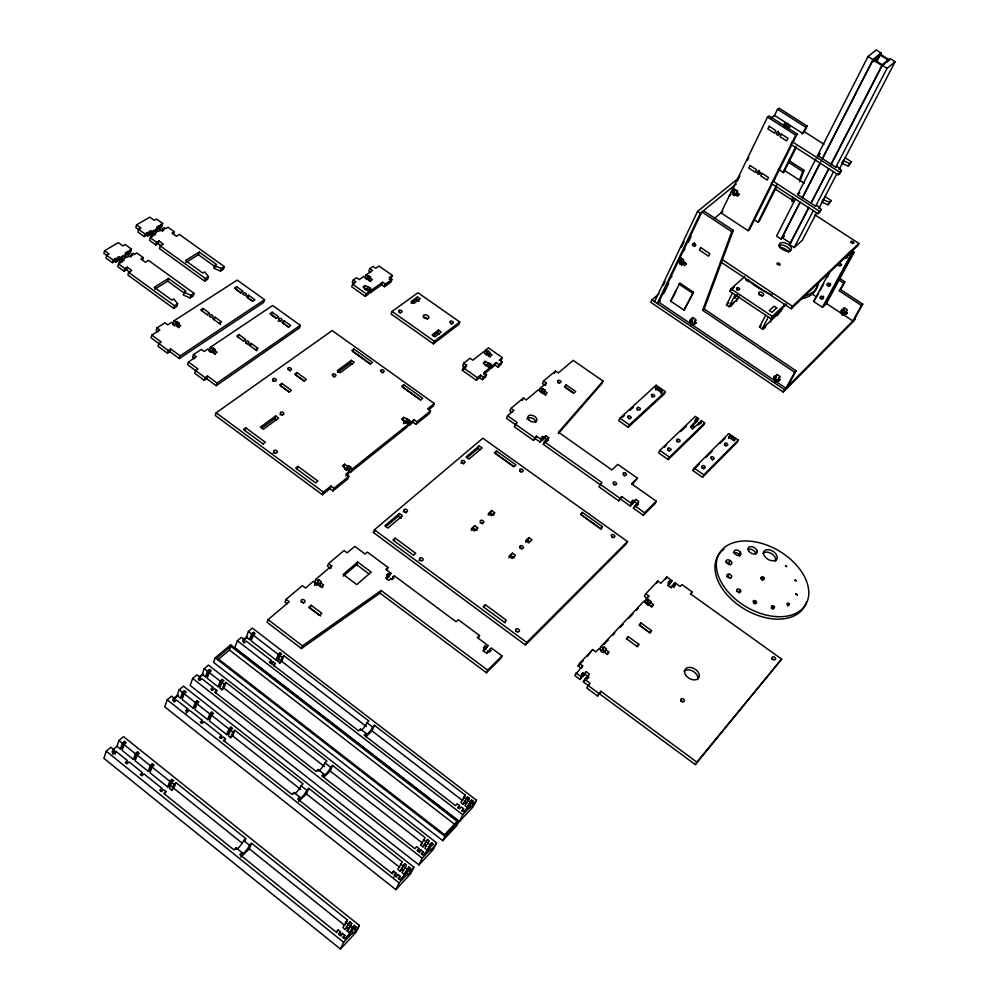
<?xml version="1.0" encoding="UTF-8"?>
<svg xmlns="http://www.w3.org/2000/svg" width="999" height="999" viewBox="0 0 999 999"><rect width="100%" height="100%" fill="white"/><g stroke="black" fill="none" stroke-linecap="round" stroke-linejoin="round"><path stroke-width="1.5" d="M130.719 251.76L131.456 249.076L125.162 244.518L122.815 245.891L118.319 242.645L104.595 250.687L103.871 253.384L113.062 259.99L115.434 258.579L116.546 259.378L118.382 258.629L117.208 257.767L118.943 256.743L120.117 257.592L122.477 256.194L125.2 258.154L122.84 259.565L122.09 262.262M104.595 250.687L109.103 253.971L106.718 255.369L105.994 258.067L112.325 262.687L113.062 259.99M112.325 262.687L114.71 261.276L115.434 258.579M114.71 261.276L115.809 262.075L116.546 259.378M118.943 256.743L117.645 261.313L115.809 262.075M118.207 259.428L119.38 260.289L120.117 257.592M118.781 264.236L119.518 261.538L120.879 262.525L118.506 263.948L117.77 266.646L124.126 271.266L126.486 269.842L127.235 267.145L131.781 270.454L128.634 272.365L127.884 275.062L173.726 308.441L176.823 306.468L177.622 303.796L173.826 298.913L171.89 300.15L154.233 287.312L168.494 278.459L186.051 291.184L184.141 292.395L183.341 295.067L190.185 297.952L193.232 296.004L194.043 293.344L148.489 260.364L145.379 262.238L140.859 258.966L143.194 257.567L136.863 252.984L134.54 254.383L133.179 253.396L131.618 254.333L130.881 257.018M119.38 260.289L121.741 258.878L122.477 256.194M125.587 256.593L126.324 253.908L125.15 253.047L127.735 251.523L128.908 252.372L130.469 251.436L129.121 250.462L131.456 249.076M127.735 251.523L126.998 254.208L128.172 255.057L129.733 254.121L130.469 251.436M128.172 255.057L128.908 252.372M161.925 226.099L162.687 223.451L156.481 219.006L154.221 220.329L149.788 217.158L136.551 224.862L135.814 227.535L139.148 229.932M124.126 271.266L124.863 268.569L127.235 267.145M136.551 224.862L140.996 228.059L138.699 229.408L137.962 232.08L144.193 236.563L146.491 235.215L147.24 232.555L148.327 233.329L150.1 232.617L148.938 231.78L150.612 230.794L151.773 231.618L154.046 230.282L156.731 232.205L154.445 233.541L155.607 234.378L153.933 235.377L152.772 234.54L151.249 235.439L150.499 238.099M144.193 236.563L144.942 233.903L147.24 232.555M146.491 235.215L147.565 236.001L148.327 233.329M150.1 232.617L149.35 235.277L147.565 236.001M142.432 260.24L143.194 257.567M150.612 230.794L149.862 233.454L151.024 234.29L153.297 232.942L154.046 230.282M151.024 234.29L151.773 231.618M151.249 235.439L152.597 236.401L150.3 237.762L149.55 240.422L155.807 244.942L158.092 243.569L158.853 240.909L163.337 244.131L160.29 245.954L159.528 248.626L204.67 281.144L207.655 279.258L208.466 276.611L204.695 271.878L202.822 273.052L185.439 260.539L199.201 252.073L216.483 264.46L214.635 265.622L213.823 268.269L220.529 271.091L223.476 269.231L224.3 266.596L179.433 234.465L176.448 236.263L171.99 233.067L174.238 231.718L168.007 227.26L165.759 228.596L164.423 227.647L162.924 228.534L162.163 231.194L163.661 230.294M159.103 225.799L156.606 227.26L157.767 228.097L157.005 230.744L155.856 229.92L158.341 228.446L159.103 225.799L160.252 226.623L161.763 225.737L160.427 224.775L162.687 223.451M158.341 228.446L159.49 229.283L160.252 226.623M155.807 244.942L156.568 242.27L158.853 240.909M161.763 225.737L161.001 228.384L159.49 229.283M173.464 234.378L174.238 231.718M158.067 331.968L156.206 330.594L156.993 327.897L159.803 329.957L151.823 335.09L151.036 337.799L168.269 350.512L170.667 348.938L180.12 355.894L264.585 299.725L237.213 280.095L174.001 320.804L173.189 323.489M154.758 289.186L167.707 281.144L168.494 278.459M173.726 308.441L174.525 305.769L177.622 303.796M156.993 327.897L164.922 322.814L167.72 324.862L171.653 322.327L175.05 324.85L176.885 321.516L178.933 323.014L177.098 326.348L178.933 323.014M175.05 324.85L176.885 321.516M151.823 335.09L161.226 342.008L158.829 343.569L158.029 346.266L167.457 353.209L168.269 350.512M185.901 262.425L198.401 254.72L199.201 252.073M167.457 353.209L169.842 351.636L170.667 348.938M190.185 297.952L190.996 295.279L194.043 293.344M169.842 351.636L179.296 358.579L180.12 355.894M204.67 281.144L205.482 278.496L208.466 276.611M202.173 311.114L202.997 308.454L209.465 313.149L207.193 314.635M194.53 358.703L192.632 357.317L193.469 354.633L196.316 356.718L188.436 362L187.6 364.697L205.132 377.622L207.492 375.999L217.058 383.029L300.324 325.337L272.64 305.494L210.314 347.327L209.465 350M220.529 271.091L221.353 268.456L224.3 266.596M214.186 319.842L215.035 317.183L221.528 321.89L219.256 323.389M211.351 351.373L213.199 348.027L215.272 349.538L213.424 352.884L214.423 352.21L212.35 350.699L211.351 351.373L207.992 348.876L204.108 351.486L201.286 349.413L193.469 354.633M212.35 350.699L213.199 348.027M188.436 362L197.952 368.993L195.592 370.592L194.743 373.289L204.283 380.307L205.132 377.622M204.283 380.307L206.631 378.683L207.492 375.999M236.626 286.663L234.428 288.099L240.821 292.695L243.019 291.258L236.626 286.663L235.789 289.31L241.109 293.132M206.631 378.683L216.196 385.714L217.058 383.029M247.652 297.827L248.514 295.192L254.92 299.8L252.735 301.248L246.316 296.641L248.514 295.192M238.149 337.225L239.023 334.578L245.567 339.323L243.319 340.846M428.821 409.665L433.279 406.106L434.328 403.546L332.18 330.582L216.171 412.812L215.297 415.497L322.377 494.742L329.932 488.698L330.944 486.063L333.953 488.274L332.942 490.921L329.932 488.698M112.85 754.357L114.286 750.012L110.864 747.277L106.219 751.186L103.884 758.316L340.422 949.05L356.144 932.204L359.365 925.449L123.501 736.625L118.918 740.496L116.995 746.278L112.412 750.149M264.585 299.725L263.724 302.347L179.296 358.579M115.035 754.282L115.996 751.385L127.41 760.564L126.436 763.448M250.312 346.041L251.186 343.394L257.754 348.164L256.868 350.811M116.995 746.278L120.392 749L122.328 743.231L124.488 741.395L126.199 742.756L124.026 744.592L122.09 750.361L133.441 759.477L135.602 757.629L137.575 751.86L139.273 753.234L137.113 755.082L135.152 760.851L148.252 771.365L150.399 769.505L152.41 763.76L154.133 765.134L151.985 767.007L149.975 772.751L167.732 787.012L169.867 785.114L171.928 779.395L173.664 780.781L171.528 782.667L169.455 788.386L171.753 790.234L173.888 788.336L175.961 782.629L245.766 838.548L244.63 841.358M124.488 741.395L122.565 747.165L120.392 749M272.19 312.2L270.005 313.661L276.473 318.306L278.646 316.833L272.19 312.2L271.303 314.822L275.599 317.907M244.855 430.469L245.754 427.784L265.372 442.27L263.049 444.006M133.441 759.477L135.402 753.721L137.575 751.86M284.191 320.816L282.03 322.29L288.524 326.96L290.672 325.474L284.191 320.816L283.291 323.439L288.699 327.322M173.913 701.648L174.912 698.788L171.578 696.153L167.208 699.824L164.76 706.892L395.854 889.647L410.577 873.863L413.873 867.132L183.441 686.163L179.133 689.785L177.123 695.516L172.815 699.163M141.309 775.411L142.308 772.539L129.121 761.95L126.935 763.81L125.225 762.437L127.41 760.564M300.324 325.337L299.413 327.947L216.196 385.714M281.843 383.379L279.608 384.99L289.186 391.958L291.408 390.334L281.843 383.379L280.931 386.026L289.285 392.108M148.252 771.365L150.262 765.621L152.41 763.76M261.813 428.084L274.775 418.556L275.699 415.896L278.621 418.032L263.311 429.308L260.377 427.147L275.699 415.896M177.123 695.516L180.444 698.139L182.467 692.407L184.503 690.684L186.164 691.995L184.128 693.718L182.105 699.437L193.207 708.191L195.242 706.443L197.29 700.736L198.963 702.047L196.94 703.783L194.88 709.502L207.692 719.592L209.715 717.844L211.813 712.15L213.486 713.461L211.476 715.222L209.378 720.916L226.736 734.59L228.734 732.816L230.894 727.147L232.58 728.471L230.582 730.244L228.421 735.913L230.669 737.687L232.667 735.913L234.827 730.244L303.047 783.853L301.061 785.751A6.144 1.249 -52.6 0 1 295.13 793.481M184.503 690.684L182.48 696.415L180.444 698.139M296.903 372.565L294.705 374.138L304.22 381.044L306.406 379.445L296.903 372.565L295.979 375.199L304.283 381.218M199.188 680.269L200.2 677.422L196.903 674.837L192.645 678.408L190.147 685.451L418.931 864.909L433.254 849.562L436.588 842.844L208.454 665.109L204.258 668.643L202.21 674.337L199.063 676.997M186.226 713.186L187.75 708.903L176.586 700.099L174.525 701.847L172.852 700.524L174.912 698.788M160.876 791.146L161.9 788.286L144.031 773.925L141.858 775.811L140.135 774.425L142.308 772.539M193.207 708.191L195.267 702.472L197.29 700.736M202.21 674.337L205.494 676.91L207.555 671.216L209.54 669.53L211.189 670.816L209.203 672.502L207.143 678.196L218.144 686.788L220.117 685.102L222.203 679.407L223.863 680.706L221.878 682.392L219.792 688.074L221.99 689.797L223.963 688.099L226.061 682.417L326.923 761.051L324.987 762.899A6.044 1.211 -52.8 0 1 318.481 770.953M209.54 669.53L207.48 675.237L205.494 676.91M164.91 794.405L165.946 791.545L163.636 789.685L161.476 791.595L159.74 790.197L161.9 788.286M167.732 787.012L169.793 781.28L171.928 779.395M215.222 657.804L213.574 662.362L442.744 840.683L456.693 825.711L458.878 821.365L230.632 644.842L215.222 657.804L444.905 836.325L442.744 840.683M370.542 281.518L368.743 280.257L369.68 277.697L372.377 279.595L370.404 280.969L367.707 279.071L366.845 279.67L363.923 276.411L359.29 279.62L356.593 277.71L353.259 280.007L352.335 282.567L354.133 283.841M353.259 280.007L355.969 281.905L352.622 284.216L351.698 286.788L365.272 296.366L368.581 294.031L369.53 291.471L364.86 289.385L365.721 288.786L363.012 286.875L365.01 285.489L370.567 288.199L368.756 291.358L370.567 292.632L381.73 284.79L382.679 282.242L385.389 284.141L391.883 279.57L389.185 277.685L392.407 275.424L378.983 266.021L375.736 268.269L373.052 266.383L369.78 268.631L368.843 271.191L370.641 272.44M171.753 790.234L173.826 784.515L175.961 782.629M211.875 690.209L212.912 687.362L201.86 678.708L199.85 680.406L198.202 679.108L200.2 677.422M201.274 723.239L202.322 720.391L189.435 710.227L187.375 711.987L185.702 710.664L187.75 708.903M229.807 647.115L230.632 644.842M369.78 268.631L372.465 270.517L365.909 275.05L364.972 277.61L366.77 278.871L368.556 275.724L370.542 277.11L369.593 279.67L367.62 278.284M217.957 659.69L229.458 649.999L230.819 646.266L457.105 821.315L444.58 834.727L217.008 657.904L230.819 646.266M297.015 469.018L297.989 466.358L317.919 481.081L315.634 482.879L295.692 468.131L297.989 466.358M366.77 278.871L368.556 275.724M365.01 285.489L364.061 288.049L366.77 289.96L368.581 286.8M215.747 693.244L216.795 690.396L214.573 688.661L212.587 690.371L210.926 689.073L212.912 687.362M218.144 686.788L220.23 681.106L222.203 679.407M207.692 719.592L209.79 713.898L211.813 712.15M243.594 642.707L244.643 639.872L241.396 637.362L237.35 640.771L234.777 647.752L459.44 821.503L473.076 806.892L476.436 800.211L252.397 628.096L248.401 631.468L246.303 637.125L242.807 640.072M366.77 289.96L367.719 287.4M365.272 296.366L366.208 293.793L369.53 291.471M368.756 291.358L370.567 288.199M221.99 689.797L224.088 684.115L226.061 682.417M370.567 292.632L371.516 290.072L382.679 282.242M702.647 310.327L704.17 308.978L796.091 370.866L794.655 372.302L702.647 310.327L731.755 231.668L733.291 230.369L703.458 210.702M704.17 308.978L733.291 230.369M353.833 349.038L351.76 350.549L370.529 363.973L372.59 362.437L353.833 349.038L352.872 351.636L370.354 364.136M337.537 372.402L350.412 362.937L351.373 360.339L354.195 362.362L340.159 372.702L337.325 370.654L351.373 360.339M246.303 637.125L249.538 639.61L251.648 633.953L253.534 632.355L255.157 633.603L253.271 635.202L251.149 640.859L276.061 660.039L277.934 658.416L280.107 652.784L281.743 654.045L279.87 655.669L277.685 661.301L279.87 662.974L281.73 661.338L283.928 655.719L368.856 721.016L367.008 722.776A5.869 1.161 -53.1 0 1 361.376 730.157M253.534 632.355L251.423 638.011L249.538 639.61M381.73 284.79L384.428 286.688L385.389 284.141M392.407 275.424L391.458 277.959L389.298 279.47M391.883 279.57L390.921 282.118L384.428 286.688M220.404 738.323L221.478 735.489L204.008 721.715L201.973 723.488L200.287 722.165L202.322 720.391M314.573 585.476L315.622 582.817L313.524 581.243L305.519 588.011L302.36 585.626L286.089 599.325L289.26 601.735L268.107 619.605L267.095 622.29L301.386 648.563L380.032 593.131L381.143 590.509L487.662 670.167L486.426 672.752L380.032 593.131M226.736 734.59L228.883 728.92L230.894 727.147M224.35 741.445L225.424 738.611L223.164 736.825L221.141 738.623L219.443 737.274L221.478 735.489M392.07 311.438L391.096 313.998L433.379 343.818L458.753 324.513L459.79 321.978L417.957 292.732L392.07 311.438L434.39 341.283L459.79 321.978M322.377 494.742L323.376 492.095L330.944 486.063M230.669 737.687L232.829 732.017L234.827 730.244M286.089 599.325L285.065 601.997L287.175 603.608M343.631 466.833L344.643 464.198L347.615 466.383L348.576 465.621L350.749 467.22L349.737 469.842L347.552 468.244L346.603 469.006L342.432 465.959L344.643 464.198M270.23 663.249L271.316 660.439L246.266 641.121L244.355 642.744L242.732 641.483L244.643 639.872M346.603 469.006L347.615 466.383M347.552 468.244L348.576 465.621M271.865 664.51L272.952 661.7L275.137 663.386L274.051 666.196M348.776 470.604L350.749 467.22M276.061 660.039L278.234 654.42L280.107 652.784M791.695 200.187L792.794 197.315M799.437 180.107L802.759 171.491L804.12 170.33L788.573 160.315M791.957 201.873L793.618 197.577M799.699 181.806L804.12 170.33M411.151 303.359L416.496 299.475L417.482 296.94L420.204 298.838L413.798 303.496L411.076 301.586L417.482 296.94M345.779 476.036L348.551 473.826L349.575 471.191L345.879 474.138L348.863 476.336L347.839 478.971L332.942 490.921M345.404 468.131L344.443 468.906L346.628 470.504L347.59 469.742L350.761 472.065L351.773 469.43L408.628 424.051L406.693 422.664L405.806 423.376L403.671 421.84L404.57 421.128L401.673 419.043L403.733 417.407L409.652 420.317L408.603 422.902L406.481 421.366L405.594 422.077L402.697 420.005L403.733 417.407M279.87 662.974L282.055 657.354L283.928 655.719M386.95 570.104L388.062 567.482L367.37 552.097L365.11 554.033L354.807 546.366L347.165 552.822L344.068 550.511L328.571 563.561L331.68 565.896L315.921 579.22L314.872 581.88L316.97 583.453L319.043 579.919L321.341 581.655L319.268 585.189L321.353 586.775M316.97 583.453L319.043 579.919M311.164 605.244L308.728 607.33L319.343 615.372L321.765 613.286L311.164 605.244L310.115 607.916L320.691 615.946M328.571 563.561L327.522 566.221L330.632 568.556L331.68 565.896M322.402 587.562L323.451 584.902L320.317 582.529M403.746 384.715L401.71 386.276L420.766 399.9L422.777 398.314L403.746 384.715L402.722 387.287L420.467 399.975M301.386 648.563L302.447 645.878L381.143 590.509M359.365 925.449C352.51 936.725 343.556 938.436 355.956 926.822L354.121 925.361L349.538 932.966L347.103 931.018L351.698 923.413L349.862 921.952L345.292 929.557L342.869 927.609L347.44 920.004L251.661 843.268L249.55 845.304A6.406 1.299 -52.2 0 1 244.293 852.534A6.406 1.299 -52.2 0 1 241.983 852.572L236.064 847.814L233.916 849.862L163.786 793.456L165.946 791.545M433.191 335.864L437.462 332.63L438.486 330.082L441.246 332.03L434.84 336.875L432.067 334.927L438.486 330.082M433.379 343.818L434.39 341.283M403.534 423.726L404.57 421.128M405.594 422.077L406.63 419.493M406.481 421.366L407.517 418.781M409.652 420.317L407.717 423.613L409.64 425L413.062 422.265L414.11 419.68L417.008 421.765L430.519 410.939L427.647 408.878L434.328 403.546M408.628 424.051L407.58 426.648L350.761 472.065M409.64 425L410.689 422.415L414.11 419.68M343.256 576.111L356.631 564.672L357.704 562.025L371.191 572.09L356.793 584.602L343.206 574.413L357.704 562.025M413.062 422.265L415.959 424.35L417.008 421.765M373.326 532.455L374.4 529.82L482.854 438.211L627.459 541.483L626.173 543.98L525.424 645.017L373.326 532.455L375.711 530.432M240.771 857.154L249.363 848.888L251.661 843.268M430.519 410.939L429.47 413.511L415.959 424.35M386.014 526.548L398.339 516.083L399.425 513.461L402.46 515.696L387.899 528.084L384.84 525.824L399.425 513.461M463.698 363.249L462.649 365.784L465.447 367.769L466.508 365.234L463.698 363.249L470.042 358.254L472.839 360.227L483.491 351.81L486.575 355.194L487.387 354.545L490.172 356.506L492.032 355.02L489.248 353.072L488.174 355.594L490.034 356.893M484.29 352.859L485.352 350.337L488.449 347.889L502.36 357.63L499.288 360.102L502.072 362.063L498.988 364.548L496.191 362.587L495.117 365.11L490.771 368.606L488.911 367.295L490.796 364.123L485.127 361.363L483.254 362.849L486.051 364.822L485.239 365.472L489.985 367.582L483.716 372.615L486.538 374.6L483.391 377.135L480.569 375.149L479.495 377.672L476.336 380.219L462.275 370.279L463.324 367.744L466.508 365.234M394.081 540.746L395.167 538.124L415.684 553.271L413.499 555.194L392.957 540.022L395.167 538.124M413.873 867.132C407.455 877.821 398.926 879.307 410.626 868.406L408.841 867.007L404.32 874.45L401.96 872.589L406.468 865.134L404.695 863.735L400.174 871.19L397.814 869.317L402.322 861.875L308.803 788.373L306.818 790.284A6.156 1.224 -52.6 0 1 301.76 797.277A6.156 1.224 -52.6 0 1 299.725 797.102L293.943 792.544L291.933 794.467L223.414 740.409L225.424 738.611M388.399 577.247L389.51 574.625L388.149 573.613L387.05 576.248L388.399 577.247L391.009 573.314L385.814 569.442L388.062 567.482M386.75 578.708L387.849 576.073L386.501 575.074L388.149 573.613M488.012 350.999L486.138 354.158L488.012 350.999L490.047 352.435L489.248 353.072M391.521 579.582L394.13 575.636L456.106 621.753L458.279 619.705L479.52 635.501L478.309 638.086M476.336 380.219L477.41 377.684L480.569 375.149M484.065 363.886L485.127 361.363M484.99 364.535L486.863 365.846L487.924 363.324M486.863 365.846L488.736 362.674M479.495 377.672L482.317 379.67L483.391 377.135M298.676 801.423L306.431 793.968L308.803 788.373M488.911 367.295L490.796 364.123M486.538 374.6L485.452 377.123L482.317 379.67M489.985 367.582L488.911 370.105L483.691 374.3M490.771 368.606L491.845 366.084L496.191 362.587M436.588 842.844C430.344 853.296 421.99 854.682 433.404 844.08L431.643 842.706L427.147 850.087L424.8 848.251L429.283 840.871L427.522 839.497L423.039 846.877L420.704 845.042L425.174 837.661L332.617 765.496L330.694 767.357A6.044 1.199 -52.8 0 1 325.699 774.237A6.044 1.199 -52.8 0 1 323.788 773.988L318.069 769.505L316.109 771.378L214.797 692.107L216.795 690.396M495.117 365.11L497.914 367.07L498.988 364.548M501.286 360.152L502.36 357.63M502.072 362.063L500.998 364.585L497.914 367.07M323.751 777.284L330.219 771.066L332.617 765.496M467.132 457.704L478.134 448.364L479.245 445.816L482.167 447.902L468.981 459.128L466.034 457.005L479.245 445.816M476.436 800.211C470.504 810.239 462.45 811.475 473.376 801.373L471.64 800.037L467.207 807.292L464.91 805.519L469.343 798.263L467.607 796.94L463.186 804.195L460.889 802.422L465.309 795.167L374.45 725.311L372.615 727.085A5.869 1.149 -53.2 0 1 367.769 733.778A5.869 1.149 -53.2 0 1 366.046 733.391L360.427 729.058L358.566 730.843L273.251 665.034L275.137 663.386M511.8 412.275L509.89 410.926L511.013 408.391L513.873 410.414L507.592 415.721L506.468 418.256L516.071 425.062M365.859 736.763L372.003 730.843L374.45 725.311M496.478 450.986L494.53 452.659L514.11 466.658L516.033 464.96L496.478 450.986L495.342 453.534L513.661 466.633M522.327 400.449L523.451 397.927L526.298 399.937L538.536 389.622L541.72 393.069L542.507 392.407L545.342 394.393L547.152 392.857L544.318 390.871L543.181 393.381L546.016 395.367M507.592 415.721L517.195 422.527L514.185 426.673L533.478 440.372L536.5 436.201L541.346 439.635L542.582 438.549L541.321 437.649L542.682 436.463L543.943 437.35L545.804 435.726L548.701 437.774L547.539 440.297L544.642 438.249L542.794 439.872L541.533 438.986L542.682 436.463M471.278 530.319L474.712 525.699L477.747 527.909L476.598 530.481M544.305 384.852L542.432 383.529L543.556 381.031L546.378 383.004L540.347 388.087L539.223 390.597L541.108 391.92L543.019 388.748L545.104 390.197L543.181 393.381M541.108 391.92L543.019 388.748M545.254 385.514L546.378 383.004M490.459 513.124L491.62 510.551L494.63 512.737L493.481 515.297L490.459 513.124L488.224 515.122M554.358 373.501L555.481 371.004L558.291 372.952L573.201 360.364L603.059 381.069L601.885 383.541L558.329 433.566M533.478 440.372L536.5 436.201M566.246 384.902L564.472 386.426L573.901 393.007L575.674 391.483L566.246 384.902L565.109 387.4L573.339 393.144M535.352 438.736L540.184 442.157L541.346 439.635M542.582 438.549L540.184 442.157M542.794 439.872L543.943 437.35M544.642 438.249L545.804 435.726M545.691 441.933L546.853 439.41L548.114 440.297L546.753 441.496L545.491 440.609L543.094 444.218L600.736 485.077M544.33 443.131L545.491 440.609M484.14 607.305L485.352 604.72L506.418 620.279L504.333 622.327M508.953 557.792L512.387 553.134L515.459 555.369L512.1 558.516L509.028 556.268L512.387 553.134M336.8 932.654L338.087 929.907L340.534 931.867L339.235 934.614M345.492 924.125L347.44 920.004M341.059 936.088L342.357 933.341L344.805 935.301L343.506 938.049M525.586 542.207L528.983 537.612L532.03 539.81L528.746 542.894L525.699 540.684L528.983 537.612M345.292 929.557L349.862 921.952M349.737 927.534L351.698 923.413M340.422 949.05L343.619 942.282L350.399 935.039M485.402 649.525L486.625 646.94L485.227 645.903L484.003 648.488L485.402 649.525L488.061 645.541L477.372 637.587L479.52 635.501M483.816 651.073L485.052 648.488L483.653 647.439L485.227 645.903M354.121 925.361L349.538 932.966M658.953 293.843L651.86 299.862L650.711 302.272L783.266 392.083L854.17 320.667L855.456 318.356L784.552 389.71L783.266 392.083M354.645 929.569L355.956 926.822M487.037 653.458L488.261 650.873L489.66 651.922L491.233 650.374L489.835 649.325L491.271 647.926L501.998 655.906L500.749 658.491L486.426 672.752M654.532 301.673L697.564 211.401L738.348 178.309M663.174 285.502L665.122 281.431M681.405 247.29L684.078 241.683M489.835 649.325L488.611 651.91L490.034 650.511M736.275 183.978L700.349 213.237L657.217 303.496L660.327 300.836M686.388 264.41L683.666 262.587L681.593 264.972L679.595 263.636L681.668 261.251L679.857 260.04L678.296 261.338L658.766 302.16L690.147 323.389L692.469 320.429L690.634 319.23L689.772 320.991L690.946 321.79L692.469 320.429M682.854 258.766L681.306 260.065L679.482 258.853L701.91 211.975L731.755 231.668M668.731 283.279L664.185 292.769L662.624 294.093M688.373 242.22L691.058 236.626M679.595 263.636L681.668 261.251M681.306 260.065L681.817 258.991L683.828 260.327L683.304 261.401L686.038 263.237L684.839 265.722L682.117 263.886L681.593 264.972M392.245 873.888L393.556 871.153L395.941 873.026L393.956 877.134M670.566 301.036L679.844 283.067L693.443 292.207L684.065 310.152L670.566 301.036L671.603 300.15M672.227 298.838L676.036 290.946M680.307 284.578L680.744 283.679M396.403 877.172L397.727 874.437L400.112 876.323L398.788 879.058M619.904 418.194L618.706 420.666L628.209 427.31L664.198 394.093L665.409 391.658L656.081 385.227L619.904 418.194L629.42 424.837L665.409 391.658M400.174 871.19L404.695 863.735M733.94 193.032L735.938 194.343L734.452 195.554L732.454 194.256L734.477 191.945L732.654 190.759L731.168 191.97L721.028 212.887L748.114 230.707L749.575 229.458L772.352 183.779M735.701 189.41L734.215 190.622L732.404 189.435L767.519 117.07L769.005 115.909L797.19 133.953L793.743 140.871M737.262 181.269L739.959 175.712M747.389 160.414L748.738 157.63M732.454 194.256L734.477 191.945M734.215 190.622L734.752 189.523L736.75 190.834L736.226 191.933L738.948 193.719L737.712 196.254L734.989 194.468L734.452 195.554M395.854 889.647L399.125 882.916L405.482 876.123M735.764 194.917L737.799 190.747M774.15 116.159L777.534 109.241L778.995 108.104L807.005 125.961L803.558 132.855M408.841 867.007L404.32 874.45M582.38 512.375L581.143 514.897L601.186 529.22L602.434 526.71L582.38 512.375L580.519 514.148L600.586 528.508L602.434 526.71M417.682 851.26L419.018 848.526L416.658 846.69L414.835 848.626L321.84 775.861L323.788 773.988M409.29 871.14L410.626 868.406M684.065 310.152L693.443 292.207M419.443 852.646L420.791 849.912L423.139 851.76L421.803 854.482M544.255 441.695L601.96 482.579L598.925 486.788L618.706 500.824L621.753 496.59L631.68 503.633L632.866 502.472L631.568 501.56L632.866 500.287L634.165 501.198L635.926 499.475L638.91 501.585L635.876 505.806M628.209 427.31L629.42 424.837M423.039 846.877L427.522 839.497M525.424 645.017L526.685 642.444L627.459 541.483M418.931 864.909L422.24 858.191L428.409 851.585M783.603 126.074L784.902 123.439L786.113 124.213L787.075 123.439L774.525 115.409L770.866 118.282M654.882 387.674L656.081 385.227M431.643 842.706L427.147 850.087M786.113 124.213L784.814 126.848L787.075 123.439M655.844 390.072L657.055 387.637L662.275 391.233L661.063 393.681M690.147 323.389L690.946 321.79M789.872 125.237L787.612 128.646L789.872 125.237L802.484 133.292L804.395 131.731L824 144.256M694.38 323.863L695.167 322.265L692.844 325.224L773.988 380.132L776.285 377.098L774.575 375.974L773.638 377.722L774.837 378.534L776.285 377.098M696.34 323.052L694.517 321.853L695.716 319.443L693.006 317.607L691.808 320.017L693.343 318.669L692.17 317.882L689.772 320.991M695.691 322.652L694.817 324.413L693.643 323.614M458.166 808.253L459.515 805.531L457.205 803.745L455.457 805.594L364.185 735.177L366.046 733.391M465.309 795.167L462.612 800.599L372.003 730.843M774.6 179.283L771.365 183.479L817.956 213.724L819.842 212.038L821.178 209.478L816.683 205.12L815.509 206.169L797.564 194.53L799.749 192.657M794.105 140.135L790.846 144.368L838.223 174.775L840.097 173.127L841.47 170.492L836.887 166.134L835.713 167.158L817.469 155.469L819.655 153.621M748.114 230.707L795.741 135.127L797.19 133.953M773.726 181.006L791.67 145.017M463.186 804.195L467.607 796.94M462.212 811.363L463.561 808.653L461.251 806.867L459.515 808.715L457.779 807.379L459.515 805.531M469.343 798.263L466.62 803.696L464.897 802.359M618.706 500.824L621.753 496.59M754.12 219.73L757.979 222.253L776.598 185.04M782.804 172.627L795.916 146.428M802.122 134.028L807.005 125.961M776.66 186.588L759.415 221.029L757.979 222.253M783.553 172.802L795.966 148.014M459.44 821.503L462.787 814.809L468.668 808.528M471.64 800.037L467.207 807.292M472.015 804.083L473.376 801.373M786.5 304.32L771.078 318.818L729.807 291.233L731.006 288.836L744.567 276.76M603.059 381.069L558.478 432.217L611.925 469.93L617.832 464.385L637.412 478.171L632.267 484.403M739.023 296.016L737.337 299.338L729.133 306.743L726.46 304.945L732.479 293.019M729.133 306.743L735.164 294.805M736.151 294.792L734.677 298.364L737.337 294.68M632.866 500.287L631.605 502.784L632.904 503.696L635.926 499.475M620.491 499.088L630.419 506.118L631.68 503.633M733.965 302.372L731.156 306.193M632.866 502.472L630.419 506.118M632.904 503.696L634.165 501.198M698.588 418.643L697.527 419.667L696.291 418.818L695.042 421.253L696.266 422.09L698.588 418.643L695.279 416.358L659.815 450.399L658.578 452.859L668.219 459.59L703.471 425.312L704.732 422.877L701.423 420.591L699.1 424.051L701.423 420.591M637.412 478.171L631.58 483.791L656.293 501.223L655.007 503.708L643.356 515.297L633.403 508.241L635.851 504.582L637.137 505.494L638.436 504.22L637.15 503.309M795.554 198.739L776.56 236.039L781.131 239.036L784.227 236.301M797.677 194.593L815.971 158.691M817.382 155.919L868.044 56.481L876.235 49.95L881.143 52.997L878.72 57.867L875.798 60.227L877.234 57.418M818.606 156.219L820.017 153.446M668.219 459.59L669.467 457.142L704.732 422.877M781.131 239.036L800.211 201.761M802.334 197.615L820.703 161.726M822.115 158.966L872.989 59.553L881.143 52.997M800.436 201.786L781.942 237.912L784.065 236.039M802.572 197.615L820.354 162.874M822.489 158.716L872.976 60.065L880.294 54.183L878.87 56.955M873.338 61.651L874.3 59.778L880.156 55.057L888.136 60.015L887.162 61.888M643.356 515.297L644.642 512.812L656.293 501.223M876.623 61.95L877.996 59.278L875.074 61.638M696.291 418.818L695.117 419.942L696.353 420.791L695.104 423.226L691.895 426.311M696.266 422.09L697.527 419.667M808.79 207.33L789.572 244.58L794.168 247.59L802.359 240.21L816.732 212.525M810.926 203.184L828.72 168.694M830.856 164.56L882.092 65.222L890.196 58.629L895.129 61.688L839.035 169.63M790.384 243.444L808.865 207.63M811.001 203.496L828.77 169.056M830.906 164.922L882.08 65.734M697.939 425.187L699.188 422.752L700.424 423.601L701.585 422.477L700.361 421.628M884.265 64.261L885.226 62.388M794.168 247.59L813.461 210.352M815.609 206.219L833.466 171.741M835.614 167.607L887.05 68.319L895.129 61.688M579.47 663.461L582.692 665.834L581.368 668.368L578.159 665.996L579.47 663.461L592.694 649.55L595.904 651.897L599.163 648.451L601.91 650.474L604.083 647.052L606.43 648.776L604.258 652.197L606.43 648.776M582.692 665.834L574.687 675.436L580.082 679.432L582.742 675.461L581.343 674.425L582.817 672.864L584.215 673.9L582.892 676.435L581.48 675.411L582.817 672.864M824.737 196.428L831.168 200.574L827.984 204.783L821.653 202.11L824.138 198.526M844.904 157.617L851.435 161.788L848.226 166.034L841.795 163.324L844.33 159.69M818.893 208.379L836.875 173.776M817.956 213.724L821.178 209.478M838.223 174.775L841.47 170.492M772.739 317.27L771.615 319.992L762.175 328.896L759.477 327.085L765.671 315.197M592.694 649.55L587.312 656.368M762.175 328.896L768.381 317.008M580.082 679.432L582.742 675.461M764.547 326.661L763.311 329.021L765.684 326.785M827.984 204.783L831.168 200.574M848.226 166.034L851.435 161.788M584.89 674.313L586.213 671.778L589.447 674.163L586.126 678.833L588.124 676.698L584.89 674.313L582.892 676.435M771.078 318.818L772.327 316.433L785.551 304.008M692.831 470.529L694.118 468.081L728.758 433.541L738.273 440.097L736.987 442.507L702.534 477.297L692.831 470.529L699.325 464.048M599.787 648.913L601.111 646.39L643.993 601.123L647.564 605.119L648.363 604.283L651.485 606.53L653.309 604.582L650.187 602.335L650.986 601.498L648.688 599.85L646.565 603.184L644.492 601.685L648.863 595.978L645.754 593.731L644.43 596.241L647.539 598.476L648.863 595.978M775.361 314.797L773.026 318.669L780.931 311.226L784.377 304.67M588.723 685.814L583.316 681.817L585.988 677.859L587.387 678.895L588.861 677.334L587.449 676.298M585.988 677.859L583.316 681.817M777.384 315.746L778.621 313.399M601.91 650.474L604.083 647.052M584.652 679.283L590.059 683.279L586.725 687.974L597.577 696.003L600.923 691.296L696.815 762.137L695.329 764.622L599.562 693.83M605.594 649.662L608.791 652.01L607.454 654.532L603.646 651.735L602.797 652.634L600.449 650.911L601.298 650.012M720.441 261.738L791.183 308.778L792.507 306.293L858.89 243.431L814.847 214.81M702.534 477.297L703.833 474.862L738.273 440.097M728.521 438.436L729.807 436.026L735.139 439.697L734.003 440.846L728.671 437.162L729.807 436.026M626.897 639.123L628.234 636.613L638.836 644.33L637.487 646.828L626.336 638.636L628.234 636.613M656.505 583.528L657.829 581.043L660.926 583.254L666.87 576.972L672.002 580.644L669.48 584.39L672.002 580.644M597.577 696.003L600.923 691.296M646.565 603.184L648.688 599.85M653.309 604.582L651.972 607.08L648.851 604.832L650.187 602.335M648.851 604.832L650.986 601.498M640.996 622.964L639.66 625.474L650.174 633.091L651.523 630.594L640.996 622.964L639.135 624.962L649.675 632.592L651.523 630.594M851.535 250.612L854.108 252.285L826.423 303.471L822.452 307.317L813.661 301.486L829.582 271.778M818.606 293.469L813.661 301.486M820.054 290.771L823.676 284.016M827.284 277.272L828.733 274.563M665.534 579.457L666.87 576.972M773.988 380.132L774.837 378.534M668.144 583.428L669.492 580.943L670.829 581.905M776.747 382.005L779.058 378.971L776.747 382.005L786.001 388.249L794.655 372.302M780.256 379.782L778.546 378.658L779.832 376.273L777.06 374.4L775.773 376.785L777.222 375.349M668.181 585.776L669.517 583.291L668.181 582.33L669.492 580.943M779.757 379.47L778.808 381.218L777.609 380.407M846.353 258.117L847.676 256.868L846.503 256.106L845.191 257.355L846.353 258.117L847.302 256.356M822.452 307.317L850.161 256.031L854.108 252.285M671.266 587.986L672.614 585.501L673.85 586.388L675.149 585.002L673.813 584.04L672.464 586.525L674.987 582.779L680.144 586.463L681.905 584.577L692.207 591.945L690.846 594.417M823.775 306.031L851.473 254.782L848.9 253.109M825.099 304.745L852.796 253.534L850.224 251.86M858.89 243.431L857.579 245.854L791.183 308.778M673.801 587.474L675.149 585.002M839.247 290.834L840.559 289.56L862.749 304.158L861.463 305.457L839.247 290.834L844.817 281.73L839.759 278.409M787.437 386.8L796.091 370.866M840.559 289.56L844.817 281.73M841.083 311.064L842.382 309.777L843.531 310.527L842.232 311.813L841.083 311.064L842.02 309.353L846.965 312.625L846.028 314.323L844.879 313.574L844.03 315.11L852.871 320.954L861.463 305.457M825.049 302.56L841.383 313.361L842.232 311.813M843.531 310.527L841.383 313.361M846.028 314.323L847.327 313.037L846.178 312.275L844.03 315.11M854.157 319.655L862.749 304.158M728.596 562.912L729.969 560.464M738.773 554.433L740.147 551.985M727.622 576.623L729.008 574.163M755.719 553.521L757.105 551.086M738.823 592.345L740.222 589.897A2.223 1.449 30.6 0 0 737.649 588.985L737.25 589.135A2.223 1.449 30.6 0 0 737.137 591.021L737.499 591.433A2.223 1.449 30.6 0 0 740.384 592.095L740.671 591.833A2.223 1.449 30.6 0 0 740.496 590.209L740.134 589.81M762.187 576.873C759.427 577.06 762.237 580.631 763.96 579.57C766.021 575.649 757.991 577.672 762.1 579.795M761.675 579.545L763.074 577.11M762.462 580.107L763.873 577.672M775.311 561.338L776.71 558.916M755.232 600.799L754.033 603.346A1.911 1.249 31 0 1 754.769 603.97M771.128 608.166L772.552 605.731M772.876 609.303L774.3 606.868M787.487 606.018L788.935 603.596M692.207 591.945L690.459 593.843L781.655 659.078L695.329 764.622M696.815 762.137L781.655 659.078M636.95 646.365L638.836 644.33M444.905 836.325L458.878 821.365M349.188 934.053L344.63 938.91L342.794 937.437L344.805 935.301M404.283 875.174L400.025 879.732L398.239 878.321L400.112 876.323M427.235 850.661L423.089 855.094L421.316 853.708L423.139 851.76M467.507 807.629L463.573 811.85L461.825 810.501L463.561 808.653M342.357 933.341L340.347 935.464L338.524 933.99L340.534 931.867M397.727 874.437L395.854 876.435L394.056 875.024L395.941 873.026M420.791 849.912L418.956 851.86L417.182 850.474L419.018 848.526M347.103 931.018L349.088 928.908L347.277 927.447M606.843 654.083L608.791 652.01M672.614 585.501L670.829 587.387L667.744 585.177L669.517 583.291M673.813 584.04L674.987 582.779M420.704 845.042L422.515 843.131L330.219 771.066M584.215 673.9L586.213 671.778M604.07 644.392L608.366 639.86M612.649 635.327L614.797 633.066M620.154 627.409L623.364 624.013M628.721 618.344L633.016 613.823M636.226 610.426L638.373 608.154M338.087 929.907L336.076 932.03L239.835 854.62L241.983 852.572M393.556 871.153L391.683 873.151L297.714 799.025L299.725 797.102M645.754 593.731L657.829 581.043M578.159 665.996L583.241 660.639M487.662 670.167L501.998 655.906M705.818 457.567L712.312 451.086M719.892 443.519L725.311 438.124M778.546 378.658L779.994 377.222M847.115 310.577L845.816 311.863L847.09 309.553L844.442 307.792L843.168 310.115L844.467 308.828L843.318 308.067M844.879 313.574L846.178 312.275M773.638 377.722L775.087 376.298M488.261 650.873L486.113 652.996L482.892 650.599L485.052 648.488M633.403 508.241L634.577 507.08M486.625 646.94L488.061 645.541M699.188 422.752L694.929 426.885L692.082 424.912L696.353 420.791M664.11 447.54L666.333 445.404M680.731 431.568L686.276 426.248M236.151 849.3A6.394 1.311 -52.1 0 0 239.96 846.141A6.394 1.311 -52.1 0 0 243.644 840.571L245.766 838.548M485.352 604.72L483.229 606.73L505.194 622.852M759.477 327.085L761.063 325.599M662.275 391.233L661.088 392.332L655.856 388.723L657.055 387.637M622.09 417.582L624.35 415.509M630.007 410.352L633.403 407.267M477.747 527.909L474.325 530.981L471.278 528.771L474.712 525.699M494.63 512.737L491.283 515.746L488.274 513.561L491.62 510.551M726.46 304.945L728.895 302.772M729.807 291.233L734.315 287.2M694.517 321.853L696.041 320.492M821.653 202.11L822.814 201.086M387.849 576.073L385.602 578.059L388.723 580.394L390.984 578.409L392.332 579.42L393.981 577.959L392.632 576.947M389.51 574.625L391.009 573.314M546.853 439.41L548.701 437.774M272.952 661.7L271.066 663.336L269.43 662.075L271.316 660.439M277.685 661.301L279.558 659.665L277.934 658.416M841.795 163.324L842.969 162.313M323.451 584.902L321.079 586.925L317.932 584.552L316.895 585.439L314.585 583.691L315.622 582.817M544.318 390.871L545.104 390.197M319.268 585.189L320.292 584.315L317.994 582.579M174.026 699.075L178.646 695.167M200.3 676.885L203.671 674.025M245.18 638.96L247.502 637.012M114.286 750.012L112.088 751.872L113.799 753.246L115.996 751.385M670.416 277.809L671.965 276.498M682.117 263.886L683.666 262.587M511.013 408.391L523.451 397.927M543.556 381.031L555.481 371.004M693.618 243.893L694.642 243.032M679.482 258.853L681.043 257.555M683.466 250.524L685.027 249.226M714.422 218.344L722.776 211.438M729.133 196.179L730.619 194.955M734.989 194.468L736.463 193.244L739.198 195.03M732.404 189.435L733.89 188.224M888.136 60.015L882.304 64.76L874.3 59.778M886.238 62.35L889.347 59.803M333.953 488.274L348.863 476.336M784.902 123.439L783.303 124.713L784.515 125.499M462.275 370.279L464.398 368.606M245.754 427.784L243.406 429.495L263.212 444.031M369.68 277.697L370.542 277.11M255.519 349.7L257.754 348.164M251.186 343.394L248.951 344.93L255.781 350.012M214.785 353.846L217.095 352.285L214.273 350.212M239.023 334.578L236.763 336.089L243.606 341.183M209.877 350.262L208.866 350.936L210.951 352.447L211.95 351.773L215.297 354.258M215.035 317.183L212.75 318.669L220.679 324.55M202.997 308.454L200.712 309.94L207.555 315.022M178.371 327.235L180.707 325.711L177.909 323.664M173.514 323.688L172.49 324.35L174.55 325.849L175.562 325.187L178.971 327.709M119.518 261.538L124.013 260.414L122.84 259.565M126.324 253.908L123.976 255.307L126.686 257.267L132.792 255.182L131.618 254.333M157.767 228.097L155.494 229.433L158.167 231.343L164.073 229.358L162.924 228.534M757.829 171.803L759.065 171.179M843.168 160.702L849.587 163.411M822.976 199.563L829.307 202.235M214.635 265.622L221.353 268.456M184.141 292.395L190.996 295.279M880.219 54.133L889.435 59.865M868.044 56.481L872.989 59.553M882.092 65.222L887.05 68.319M873.001 59.94L882.267 65.709M777.534 109.241L805.569 127.135M788.91 126.011L790.122 126.786L788.523 128.059L787.312 127.285M784.377 125.187L785.776 126.074M767.519 117.07L795.741 135.127M792.17 141.721L839.597 172.14M788.486 162.288L802.759 171.491M804.17 183.142L784.902 170.679L782.979 172.278L778.383 169.306M772.652 180.906L819.292 211.164M774.862 188.836L794.118 201.348M847.589 254.358L850.161 256.031M731.168 191.97L732.991 193.157M782.055 237.612L790.646 243.244M838.436 279.67L843.506 283.004M697.564 211.401L700.349 213.237M811.163 293.394L815.009 295.929M721.678 259.228L792.507 306.293M745.741 279.857L748.401 281.631M731.006 288.836L772.327 316.433M681.156 262.325L683.154 263.661M678.296 261.338L680.119 262.55M678.808 283.953L692.419 293.094M684.627 307.767L685.526 308.366M651.86 299.862L784.552 389.71M694.118 468.081L703.833 474.862M659.815 450.399L669.467 457.142M416.496 299.475L419.218 301.373M540.347 388.087L542.232 389.41M485.352 350.337L487.2 351.636M541.895 391.258L543.968 392.707M486.95 353.521L488.986 354.957M365.909 275.05L367.707 276.311M489.985 364.772L491.845 366.084M487.674 365.197L489.722 366.645M437.462 332.63L439.31 333.916M369.705 288.798L371.516 290.072M367.632 289.36L369.618 290.759M352.622 284.216L366.208 293.793M463.324 367.744L477.41 377.684M634.665 501.96L637.637 504.07M634.665 505.744L644.642 512.812M515.309 424.138L534.627 437.837M600.162 484.278L619.967 498.314M478.134 448.364L480.082 449.762M350.412 362.937L352.285 364.285M198.401 254.72L215.672 267.108M248.726 298.601L251.923 300.899M153.297 232.942L155.082 234.216M408.753 421.029L410.689 422.415M138.699 229.408L144.942 233.903M150.3 237.762L156.568 242.27M158.092 243.569L161.451 245.991M160.29 245.954L205.482 278.496M645.829 599.188L647.901 600.686M647.364 602.347L649.65 603.995M527.784 540.159L529.82 541.633M167.707 281.144L184.003 292.944M121.741 258.878L123.551 260.19M118.506 263.948L124.863 268.569M126.486 269.842L129.895 272.327M128.634 272.365L174.525 305.769M473.563 528.271L475.586 529.745M511.188 555.694L514.26 557.929M174.001 320.804L175.861 322.165M210.314 347.327L212.2 348.701M176.074 324.2L178.122 325.699M601.111 646.39L603.246 647.951M602.759 649.587L605.094 651.298M349.8 467.982L351.773 469.43M274.775 418.556L276.711 419.98M398.339 516.083L401.373 518.306M575.998 672.901L581.406 676.885M588.061 685.439L598.925 693.468M216.171 412.812L323.376 492.095M374.4 529.82L526.685 642.444M356.631 564.672L368.881 573.813M315.921 579.22L318.007 580.794M268.107 619.605L302.447 645.878M248.401 631.468L251.648 633.953M253.271 635.202L278.234 654.42M279.87 655.669L282.055 657.354M463.586 796.99L465.884 798.763M467.619 800.099L469.93 801.872M367.008 722.776L372.615 727.085M469.468 805.544L470.616 806.443M281.73 661.338L366.421 726.548M237.35 640.771L462.787 814.809M229.458 649.999L455.332 824.887M204.258 668.643L207.555 671.216M209.203 672.502L220.23 681.106M221.878 682.392L224.088 684.115M423.364 839.585L425.711 841.42M427.485 842.794L429.832 844.63M324.987 762.899L330.694 767.357M223.963 688.099L324.538 766.633M424.85 844.954L426.61 846.328M429.295 848.463L430.469 849.387M192.645 678.408L422.24 858.191M179.133 689.785L182.467 692.407M184.128 693.718L195.267 702.472M196.94 703.783L209.79 713.898M211.476 715.222L228.883 728.92M230.582 730.244L232.829 732.017M400.462 863.848L402.834 865.721M404.607 867.12L406.993 868.98M301.061 785.751L306.818 790.284M232.667 735.913L300.687 789.447M306.431 793.968L399.675 867.344M402.035 869.205L403.808 870.604M406.406 872.926L407.592 873.863M167.208 699.824L399.125 882.916M118.918 740.496L122.328 743.231M124.026 744.592L135.402 753.721M137.113 755.082L150.262 765.621M151.985 767.007L169.793 781.28M171.528 782.667L173.826 784.515M345.454 922.102L347.877 924.05M349.712 925.524L352.147 927.472M243.644 840.571L249.55 845.304M169.867 785.114L171.591 786.5M173.888 788.336L242.282 843.218M249.363 848.888L344.855 925.499M351.436 931.642L352.659 932.616M106.219 751.186L343.619 942.282M755.818 553.995L755.619 553.059A4.945 3.172 30.1 0 0 747.926 549.388M235.814 848.626A6.394 1.311 -52.1 0 1 236.064 847.814M278.059 321.191A1.811 1.161 18.4 0 1 280.132 321.216M246.179 343.506A1.848 1.199 17.7 0 1 247.827 344.293M779.907 134.003A1.698 1.436 50.8 0 1 778.184 131.219M760.639 173.127A1.673 1.399 50 0 1 758.928 170.392M789.797 126.061A1.686 1.436 50.7 0 1 788.086 123.289M293.669 793.88A6.144 1.249 -52.6 0 1 293.943 792.544M317.769 770.853A6.044 1.211 -52.8 0 1 318.069 769.505M360.09 730.419A5.869 1.161 -53.1 0 1 360.427 729.058M691.982 428.583A1.748 1.086 27.4 0 1 692.582 429.183M676.773 441.608A1.773 1.099 27.3 0 1 678.021 442.082M667.682 450.374A1.786 1.124 27.3 0 1 669.293 451.136M724.787 445.479A1.761 1.086 28.1 0 1 725.961 446.153M711.975 459.565A1.773 1.111 28.1 0 1 712.587 460.164M701.847 467.982A1.786 1.124 28.1 0 1 702.272 468.069M702.709 468.231A1.786 1.124 28.1 0 1 703.733 469.08M651.823 396.84A1.736 1.074 26.3 0 1 652.235 396.99M636.75 409.815A1.748 1.086 26.2 0 1 637.999 410.052M628.733 418.556A1.761 1.099 26.2 0 1 629.47 419.068M423.301 317.42A2.91 1.811 21.4 0 1 427.609 319.056M451.123 323.776A1.736 1.086 22 0 1 451.835 324.275M399.188 312.625A1.748 1.099 20.9 0 1 400.437 313.099M806.343 602.21A50.162 32.443 30.7 0 1 742.257 607.742A50.162 32.443 30.7 0 1 723.963 549.2M726.061 562.325A3.122 2.023 29.9 0 1 728.246 562.712L728.945 563.124A3.122 2.023 29.9 0 1 730.331 564.835M762.911 553.384A7.418 4.745 30.5 0 1 771.315 553.533A7.418 4.745 30.5 0 1 775.624 560.801M733.528 552.797A3.721 2.398 29.9 0 1 738.386 553.983L738.985 554.657A3.721 2.398 29.9 0 1 739.56 556.106M726.773 576.598A2.522 1.648 30.2 0 1 727.322 576.573L727.921 576.673A2.522 1.648 30.2 0 1 729.969 578.121M736.738 591.383A2.21 1.449 30.6 0 1 738.748 592.257L739.098 592.669A2.21 1.449 30.6 0 1 739.347 593.106M771.877 608.379A1.586 1.036 31.4 0 1 772.552 608.841M382.018 372.527A1.811 1.174 20.9 0 1 382.742 373.052M273.114 453.084A1.936 1.324 18.8 0 1 275.337 453.047M333.379 376.486A1.836 1.199 19.8 0 1 334.565 377.185M280.032 414.76A1.898 1.274 18.8 0 1 282.28 415.159M272.527 381.106A1.873 1.236 18.5 0 1 273.863 381.106M289.41 370.492A1.848 1.211 18.8 0 1 290.147 371.029M684.115 671.428A7.98 5.495 31.4 0 1 693.306 671.378A7.98 5.495 31.4 0 1 697.689 679.545M680.694 701.111A1.961 1.361 31.8 0 1 682.442 701.947M771.852 659.228A1.961 1.299 32.4 0 1 773.226 659.74M301.261 602.185A2.06 1.511 20.6 0 1 303.609 603.059M515.921 631.318A1.998 1.424 26.9 0 1 517.357 631.843M418.956 560.439A1.973 1.386 23.5 0 1 421.253 560.826M403.359 511.9A1.936 1.336 22.6 0 1 406.231 512.974M460.901 463.074A1.861 1.249 23.4 0 1 462.2 463.049M463.061 463.461A1.861 1.249 23.4 0 1 463.661 464.11M519.93 471.565A1.848 1.224 24.8 0 1 521.253 472.052M611.875 537.075A1.886 1.249 27.5 0 1 613.111 537.812M520.017 548.164A1.923 1.311 25.7 0 1 521.753 549M480.057 522.777A1.911 1.311 24.5 0 1 482.492 523.951M623.913 475.462A1.823 1.174 26.8 0 1 624.662 475.999M613.736 484.577A1.836 1.186 26.8 0 1 614.585 484.99M557.842 382.729A1.761 1.099 24.5 0 1 559.103 383.204M526.835 419.056A4.808 3.097 24.4 0 1 532.005 418.131A4.808 3.097 24.4 0 1 535.739 422.402M838.698 263.112A1.623 1.336 44.5 0 1 841.008 264.51A1.623 1.336 44.5 0 1 839.135 265.809A1.623 1.336 44.5 0 1 838.398 263.311M841.695 264.573A1.623 1.336 44.5 0 1 839.51 262.337M830.706 284.977A1.611 1.324 44.4 0 1 828.421 283.092M823.763 297.864A1.598 1.311 44.3 0 1 821.478 296.353M830.556 283.541A1.598 1.324 44.4 0 1 830.244 283.279M823.626 296.416A1.598 1.311 44.3 0 1 823.301 296.154M758.591 294.418A2.722 1.536 26.8 0 1 762.075 296.041M736.925 290.085A1.636 0.924 26.4 0 1 737.324 290.234M817.282 285.427A44.78 24.8 26.7 0 1 801.523 298.726M772.277 294.83A44.78 24.8 26.7 0 1 747.552 279.695M779.482 247.465A6.643 3.634 26.6 0 1 788.648 252.572M818.593 282.967A44.818 24.775 26.7 0 1 804.27 295.966M778.596 245.791A6.643 3.634 26.6 0 1 785.389 245.991A6.643 3.634 26.6 0 1 790.209 251.211M695.754 245.105A1.686 1.361 49.7 0 1 694.105 243.394M774.749 381.63A1.686 0.987 28 0 1 775.536 382.005M690.659 324.9A1.661 0.974 26.1 0 1 691.458 325.137M841.62 314.822A1.598 0.887 28 0 1 842.744 315.259M770.866 321.828A1.623 0.924 27.2 0 1 770.554 321.903M736.862 301.049A1.623 0.924 26.5 0 1 736.625 301.186M844.679 314.46A1.598 0.887 28 0 1 842.207 313.811A1.598 0.887 28 0 1 843.006 312.537A1.598 0.887 28 0 1 844.804 314.273M771.69 317.782A1.623 0.924 27.2 0 1 772.402 319.243A1.623 0.924 27.2 0 1 770.654 319.305M737.761 297.402A1.623 0.924 26.5 0 1 738.136 298.601A1.623 0.924 26.5 0 1 736.775 298.801M731.58 191.259L733.491 188.774L731.58 191.259M763.673 552.022L763.511 553.309A7.43 4.733 30.4 0 0 768.83 559.765A7.43 4.733 30.4 0 0 776.398 559.452L777.022 558.379A7.43 4.733 30.4 0 0 771.852 550.649A7.43 4.733 30.4 0 0 763.673 552.022M678.758 260.389L680.569 258.042L678.758 260.389M795.704 593.93L797.327 594.892L795.704 593.93M796.328 580.781L794.992 580.144L796.328 580.781M785.514 565.896L786.588 566.533L785.514 565.896M700.624 247.552L699.412 250.075L708.616 256.206L709.839 253.684L700.624 247.552M750.049 165.522L748.8 168.107L755.232 172.29L756.505 169.705L750.049 165.522M769.18 126.274L767.894 128.921L774.437 133.129L775.736 130.482L769.18 126.274M762.037 173.302L760.763 175.874L767.232 180.07L768.506 177.497L762.037 173.302M781.368 134.091L780.069 136.738L786.638 140.959L787.949 138.312L781.368 134.091M776.722 307.979L772.002 312.4L769.292 310.589L774.025 306.181L776.722 307.979M740.097 555.294L739.422 555.544A3.734 2.398 29.9 0 1 735.976 554.707L735.227 554.108A3.734 2.398 29.9 0 1 734.889 550.349A3.734 2.398 29.9 0 1 739.76 551.535L740.346 552.222A3.734 2.398 29.9 0 1 740.097 555.294M730.569 577.884L730.019 577.909A2.522 1.648 30.2 0 1 727.122 575.861A2.522 1.648 30.2 0 1 728.708 574.113L729.307 574.213A2.522 1.648 30.2 0 1 731.593 576.161A2.522 1.648 30.2 0 1 730.569 577.884M728.995 564.398L728.246 564.11A3.122 2.023 29.9 0 1 726.123 560.839A3.122 2.023 29.9 0 1 729.62 560.252L730.319 560.664A3.122 2.023 29.9 0 1 731.743 563.523A3.122 2.023 29.9 0 1 728.995 564.398M755.444 600.899L755.007 600.686A1.911 1.249 31 0 0 753.171 601.947A1.911 1.249 31 0 0 756.056 603.321A1.911 1.249 31 0 0 755.444 600.899M625.561 473.214L625.149 472.977A1.823 1.174 26.8 0 0 622.989 473.801A1.823 1.174 26.8 0 0 625.636 475.349A1.823 1.174 26.8 0 0 625.561 473.214M748.75 550.948L748.251 549.987A4.958 3.172 30.1 0 1 751.31 546.615A4.958 3.172 30.1 0 1 757.005 550.624L757.205 551.56A4.958 3.172 30.1 0 1 753.958 553.995A4.958 3.172 30.1 0 1 748.75 550.948M774.387 607.03L774.225 606.705A1.586 1.036 31.4 0 0 771.528 606.543L771.59 606.843A1.586 1.036 31.4 0 0 773.426 608.141A1.586 1.036 31.4 0 0 774.387 607.03M243.257 294.38A1.811 1.149 17.6 0 0 246.278 294.705A1.811 1.149 17.6 0 0 244.468 292.744A1.811 1.149 17.6 0 0 243.257 294.38M209.653 316.371A1.848 1.186 16.9 0 0 212.75 316.695A1.848 1.186 16.9 0 0 210.926 314.673A1.848 1.186 16.9 0 0 209.653 316.371M278.933 320.017A1.811 1.161 18.4 0 0 281.955 320.329A1.811 1.161 18.4 0 0 280.12 318.331A1.811 1.161 18.4 0 0 278.933 320.017M245.804 342.595A1.848 1.199 17.7 0 0 248.901 342.907A1.848 1.199 17.7 0 0 247.053 340.859A1.848 1.199 17.7 0 0 245.804 342.595M776.36 133.491A1.698 1.436 50.8 0 0 778.795 135.052A1.698 1.436 50.8 0 0 778.558 132.28A1.698 1.436 50.8 0 0 776.36 133.491M757.117 172.652A1.686 1.399 50 0 0 759.515 174.213A1.686 1.399 50 0 0 759.265 171.503A1.686 1.399 50 0 0 757.117 172.652M786.288 125.537A1.686 1.436 50.7 0 0 788.711 127.085A1.686 1.436 50.7 0 0 788.473 124.338A1.686 1.436 50.7 0 0 786.288 125.537M691.021 427.11A1.761 1.086 27.3 0 0 693.855 427.922A1.761 1.086 27.3 0 0 692.419 425.761A1.761 1.086 27.3 0 0 691.021 427.11M677.035 440.609A1.773 1.099 27.3 0 0 679.894 441.421A1.773 1.099 27.3 0 0 678.446 439.235A1.773 1.099 27.3 0 0 677.035 440.609M667.931 449.4A1.786 1.124 27.3 0 0 670.816 450.212A1.786 1.124 27.3 0 0 669.367 448.002A1.786 1.124 27.3 0 0 667.931 449.4M724.725 444.43A1.761 1.086 28.1 0 0 727.547 445.229A1.761 1.086 28.1 0 0 726.073 443.057A1.761 1.086 28.1 0 0 724.725 444.43M711.051 458.129A1.773 1.111 28.1 0 0 713.91 458.941A1.773 1.111 28.1 0 0 712.437 456.73A1.773 1.111 28.1 0 0 711.051 458.129M702.16 467.033A1.786 1.124 28.1 0 0 705.044 467.844A1.786 1.124 28.1 0 0 703.558 465.621A1.786 1.124 28.1 0 0 702.16 467.033M651.598 395.691A1.736 1.061 26.3 0 0 654.42 396.503A1.736 1.061 26.3 0 0 653.021 394.393A1.736 1.061 26.3 0 0 651.598 395.691M637.325 408.766A1.761 1.086 26.2 0 0 640.172 409.578A1.761 1.086 26.2 0 0 638.773 407.442A1.761 1.086 26.2 0 0 637.325 408.766M628.034 417.27A1.761 1.099 26.2 0 0 630.906 418.082A1.761 1.099 26.2 0 0 629.507 415.921A1.761 1.099 26.2 0 0 628.034 417.27M423.951 317.47A2.91 1.811 21.4 0 0 428.708 317.982A2.91 1.811 21.4 0 0 425.599 314.76A2.91 1.811 21.4 0 0 423.951 317.47M450.324 322.627A1.748 1.086 22 0 0 453.159 322.939A1.748 1.086 22 0 0 451.286 321.004A1.748 1.086 22 0 0 450.324 322.627M399.138 311.688A1.748 1.099 20.9 0 0 402.023 312A1.748 1.099 20.9 0 0 400.162 310.065A1.748 1.099 20.9 0 0 399.138 311.688M723.8 586.338A50.212 32.43 30.7 0 0 803.77 607.28A50.212 32.43 30.7 0 0 760.127 542.957A50.212 32.43 30.7 0 0 723.8 586.338M787.212 604.183A1.274 0.824 31.6 0 0 789.222 604.932A1.274 0.824 31.6 0 0 788.361 603.259A1.274 0.824 31.6 0 0 787.212 604.183M381.031 371.441A1.811 1.174 20.9 0 0 384.016 371.728A1.811 1.174 20.9 0 0 382.105 369.692A1.811 1.174 20.9 0 0 381.031 371.441M274.038 452.072A1.936 1.324 18.8 0 0 277.272 452.347A1.936 1.324 18.8 0 0 275.312 450.124A1.936 1.324 18.8 0 0 274.038 452.072M332.729 375.562A1.836 1.199 19.8 0 0 335.776 375.849A1.836 1.199 19.8 0 0 333.878 373.788A1.836 1.199 19.8 0 0 332.729 375.562M280.607 413.873A1.898 1.274 18.8 0 0 283.778 414.16A1.898 1.274 18.8 0 0 281.855 412A1.898 1.274 18.8 0 0 280.607 413.873M273.077 380.169A1.873 1.236 18.5 0 0 276.199 380.469A1.873 1.236 18.5 0 0 274.3 378.371A1.873 1.236 18.5 0 0 273.077 380.169M288.212 369.38A1.848 1.211 18.8 0 0 291.296 369.68A1.848 1.211 18.8 0 0 289.41 367.607A1.848 1.211 18.8 0 0 288.212 369.38M685.589 674.912A7.992 5.482 31.4 0 0 698.401 678.296A7.992 5.482 31.4 0 0 691.857 667.682A7.992 5.482 31.4 0 0 685.589 674.912M681.031 700.486A1.961 1.361 31.7 0 0 684.165 701.31A1.961 1.361 31.7 0 0 682.579 698.688A1.961 1.361 31.7 0 0 681.031 700.486M772.339 658.603A1.961 1.299 32.4 0 0 775.449 659.44A1.961 1.299 32.4 0 0 773.788 656.867A1.961 1.299 32.4 0 0 772.339 658.603M301.486 601.76A2.06 1.511 20.6 0 0 304.92 601.96A2.06 1.511 20.6 0 0 302.809 599.487A2.06 1.511 20.6 0 0 301.486 601.76M515.859 630.606A2.01 1.424 26.9 0 0 519.155 631.48A2.01 1.424 26.9 0 0 517.657 628.821A2.01 1.424 26.9 0 0 515.859 630.606M419.842 559.827A1.973 1.386 23.5 0 0 423.064 560.039A1.973 1.386 23.5 0 0 420.966 557.692A1.973 1.386 23.5 0 0 419.842 559.827M404.195 511.201A1.936 1.336 22.6 0 0 407.367 511.438A1.936 1.336 22.6 0 0 405.319 509.178A1.936 1.336 22.6 0 0 404.195 511.201M461.813 462.3A1.861 1.249 23.4 0 0 464.847 462.549A1.861 1.249 23.4 0 0 462.837 460.402A1.861 1.249 23.4 0 0 461.813 462.3M520.142 470.916A1.848 1.224 24.8 0 0 523.126 471.166A1.848 1.224 24.8 0 0 521.091 469.018A1.848 1.224 24.8 0 0 520.142 470.916M611.55 536.138A1.886 1.249 27.5 0 0 614.622 536.975A1.886 1.249 27.5 0 0 613.136 534.565A1.886 1.249 27.5 0 0 611.55 536.138M519.967 547.315A1.923 1.311 25.7 0 0 523.126 548.176A1.923 1.311 25.7 0 0 521.69 545.691A1.923 1.311 25.7 0 0 519.967 547.315M480.644 522.215A1.911 1.311 24.5 0 0 483.741 522.44A1.911 1.311 24.5 0 0 481.668 520.192A1.911 1.311 24.5 0 0 480.644 522.215M613.423 483.553A1.836 1.186 26.8 0 0 616.408 484.39A1.836 1.186 26.8 0 0 614.972 482.08A1.836 1.186 26.8 0 0 613.423 483.553M558.129 381.943A1.761 1.099 24.5 0 0 560.938 382.217A1.761 1.099 24.5 0 0 558.978 380.232A1.761 1.099 24.5 0 0 558.129 381.943M528.933 419.967A4.82 3.084 24.4 0 0 536.663 420.666A4.82 3.084 24.4 0 0 531.343 415.184A4.82 3.084 24.4 0 0 528.933 419.967M827.16 285.115A1.611 1.324 44.4 0 0 829.669 286.051A1.611 1.324 44.4 0 0 828.82 283.529A1.611 1.324 44.4 0 0 827.16 285.115M820.229 298.014A1.598 1.311 44.4 0 0 822.714 298.951A1.598 1.311 44.4 0 0 821.865 296.453A1.598 1.311 44.4 0 0 820.229 298.014M759.015 294.056A2.722 1.536 26.8 0 0 763.398 295.342A2.722 1.536 26.8 0 0 761.063 292.17A2.722 1.536 26.8 0 0 759.015 294.056M736.887 288.811A1.636 0.924 26.4 0 0 739.522 289.585A1.636 0.924 26.4 0 0 738.136 287.687A1.636 0.924 26.4 0 0 736.887 288.811M780.144 247.327A6.643 3.621 26.6 0 0 790.796 250.499A6.643 3.621 26.6 0 0 785.039 242.919A6.643 3.621 26.6 0 0 780.144 247.327M777.334 264.148A1.623 0.899 26.7 0 0 779.944 264.922A1.623 0.899 26.7 0 0 778.546 263.049A1.623 0.899 26.7 0 0 777.334 264.148M851.16 242.457A1.636 0.874 27.3 0 0 853.758 243.232A1.636 0.874 27.3 0 0 852.309 241.383A1.636 0.874 27.3 0 0 851.16 242.457M692.544 244.68A1.686 1.361 49.7 0 0 694.929 246.266A1.686 1.361 49.7 0 0 694.655 243.581A1.686 1.361 49.7 0 0 692.544 244.68M774.774 380.494A1.686 0.987 28 0 0 777.472 381.281A1.686 0.987 28 0 0 776.023 379.258A1.686 0.987 28 0 0 774.774 380.494M690.921 323.763A1.661 0.974 26.1 0 0 693.618 324.538A1.661 0.974 26.1 0 0 692.245 322.59A1.661 0.974 26.1 0 0 690.921 323.763"/></g></svg>
